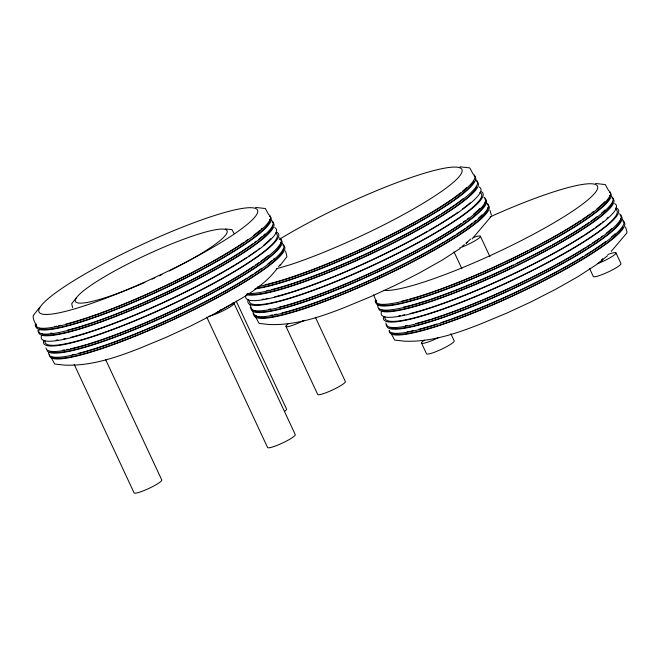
<?xml version="1.0" encoding="UTF-8"?>
<svg xmlns="http://www.w3.org/2000/svg" width="660" height="660" viewBox="0 0 660 660"><rect width="100%" height="100%" fill="white"/><g stroke="black" fill="none" stroke-linecap="round" stroke-linejoin="round"><path stroke-width="0.99" d="M467.082 242.08C467.503 242.814 465.993 243.127 465.943 243.317M466.257 242.938C467.948 241.972 465.779 243.185 466.694 242.682M467.065 242.467L466.323 243.078L466.95 242.484M280.063 264.8L278.487 266.863M39.748 307.296L33.239 315.538C32.48 319.564 35.838 323.582 37.034 327.228M76.271 297.841L71.668 303.781L72.65 307.675M280.286 265.262L286.96 256.616L285.541 250.915M470.596 239.027L466.843 242.599M491.197 216.406L472.09 238.953M277.035 268.678C261.673 289.047 237.872 300.267 216.364 312.865M611.177 251.427L626.761 233.079L626.951 231.742L625.507 226.966M602.72 259.034L602.184 259.429M462.132 246.353L464.368 244.579M607.654 255.626L595.724 265.13L578.218 276.49L556.339 288.915L531.003 301.892L506.41 313.269L480.175 324.151C455.944 333.655 430.733 342.292 404.398 341.162L394.697 340.106L391.322 333.985M460.16 248.465L442.662 259.817L418.902 273.232L395.447 285.219L370.846 296.596L344.619 307.477C320.389 316.981 295.177 325.619 268.843 324.489L259.132 323.433L255.766 317.311M233.417 303.138L211.382 315.43M210.606 315.826L191.029 325.834L166.435 337.21L140.2 348.092C115.97 357.604 90.766 366.234 64.424 365.112L54.722 364.048L51.356 357.935M220.778 309.845L220.102 310.159M601.648 259.974L602.844 259.182L602.382 259.165M602.357 260.774L601.796 261.038M302.948 320.884L304.507 320.38M276.466 268.777L290.177 264.759A120.532 17.605 -25 0 0 437.58 194.123A120.532 17.605 -25 0 0 428.06 172.153A120.532 17.605 -25 0 0 279.213 239.448M460.012 166.831L469.722 167.887L473.088 174.009A129.542 18.925 -25 0 1 399.869 230.373A129.542 18.925 -25 0 1 257.747 286.63M595.576 183.496L605.278 184.561L608.644 190.682A129.542 18.925 -25 0 1 504.496 262.408A129.542 18.925 -25 0 1 375.169 300.853M255.601 207.446L265.303 208.511L268.678 214.624A129.542 18.925 -25 0 1 164.53 286.349A129.542 18.925 -25 0 1 35.203 324.802M225.274 228.913L231.957 229.639L234.11 233.541M615.962 252.904L620.944 263.596A15.262 2.228 -25 0 1 607.976 272.085A15.262 2.228 -25 0 1 593.274 276.474L589.537 268.455M480.406 236.239L489.959 256.732M454.031 251.905L461.852 268.678M450.862 333.754L454.187 340.882A15.262 2.228 -25 0 1 441.227 349.379A15.262 2.228 -25 0 1 426.517 353.76L421.534 343.076M377.008 303.278L373.593 294.83M315.381 317.254L345.361 381.529A15.262 2.228 -25 0 1 332.392 390.027A15.262 2.228 -25 0 1 317.683 394.408L285.97 326.403M249.719 304.351L252.268 309.804M236.164 300.993L286.564 409.06A15.262 2.228 -25 0 1 284.542 411.411M234.003 303.27L295.259 434.635A15.262 2.228 -25 0 1 282.29 443.124A15.262 2.228 -25 0 1 267.58 447.513L206.761 317.08M105.724 359.807L161.766 479.985A15.262 2.228 -25 0 1 148.797 488.483A15.262 2.228 -25 0 1 134.087 492.871L74.143 364.303M489.951 210.301L491.395 215.069M607.86 254.504A15.262 2.228 -25 0 1 614.971 254.438A15.262 2.228 -25 0 1 597.424 263.786M438.817 337.441A15.262 2.228 -25 0 1 423.803 343.241A15.262 2.228 -25 0 1 424.355 340.147M622.966 221.389A129.542 18.925 -25 0 1 515.74 294.558A129.542 18.925 -25 0 1 389.524 330.454M622.174 219.681A129.542 18.925 -25 0 1 521.103 289.946A129.542 18.925 -25 0 1 388.987 330.817M620.26 215.589A129.542 18.925 -25 0 1 513.034 288.758A129.542 18.925 -25 0 1 386.818 324.654M620.631 218.674A127.941 18.686 -25 0 1 515.971 287.125A127.941 18.686 -25 0 1 390.06 327.484M619.468 213.881A129.542 18.925 -25 0 1 512.242 287.05A129.542 18.925 -25 0 1 386.026 322.946M615.681 207.925A129.542 18.925 -25 0 1 509.693 281.589A129.542 18.925 -25 0 1 383.831 316.247M615.483 209.121A127.941 18.686 -25 0 1 509.586 281.383A127.941 18.686 -25 0 1 384.937 316.833M614.691 203.643A129.542 18.925 -25 0 1 504.413 278.239A129.542 18.925 -25 0 1 381.604 311.471M612.15 198.19A129.542 18.925 -25 0 1 508.002 269.915A129.542 18.925 -25 0 1 378.675 308.36M612.521 201.275A127.941 18.686 -25 0 1 507.853 269.717A127.941 18.686 -25 0 1 381.942 310.084M611.35 196.482A129.542 18.925 -25 0 1 501.072 271.07A129.542 18.925 -25 0 1 378.262 304.301M609.444 192.382A129.542 18.925 -25 0 1 499.158 266.978A129.542 18.925 -25 0 1 376.357 300.209M609.815 195.475A127.941 18.686 -25 0 1 505.147 263.917A127.941 18.686 -25 0 1 379.236 304.285M490.042 216.917A120.532 17.605 -25 0 1 597.308 185.889A120.532 17.605 -25 0 1 508.984 246.733A120.532 17.605 -25 0 1 383.443 290.351M622.957 226.801A127.941 18.686 -25 0 1 512.614 295.754A127.941 18.686 -25 0 1 392.758 333.284M604.692 201.737A127.941 18.686 -25 0 1 596.863 208.89M593.662 211.406A127.941 18.686 -25 0 1 591.938 212.701M590.131 214.03A127.941 18.686 -25 0 1 582.128 219.582M580.478 220.671A127.941 18.686 -25 0 1 529.972 249.604M528.157 250.528A127.941 18.686 -25 0 1 483.095 271.903M482.155 272.308A127.941 18.686 -25 0 1 409.357 299.211M407.542 299.698A127.941 18.686 -25 0 1 404.902 300.374M404.052 300.58A127.941 18.686 -25 0 1 401.8 301.117M615.12 233.822A127.941 18.686 -25 0 1 611.135 237.278M605.459 241.709A127.941 18.686 -25 0 1 585.139 255.313M583.259 256.468A127.941 18.686 -25 0 1 527.851 286.432M526.928 286.885A127.941 18.686 -25 0 1 467.866 312.873M466.975 313.219A127.941 18.686 -25 0 1 440.905 322.707M436.821 324.052A127.941 18.686 -25 0 1 418.432 329.373M413.152 330.611A127.941 18.686 -25 0 1 411.048 331.048M409.035 331.435A127.941 18.686 -25 0 1 407.113 331.765M611.812 228.575A127.941 18.686 -25 0 1 606.128 233.335M602.753 235.909A127.941 18.686 -25 0 1 600.946 237.229M599.074 238.573A127.941 18.686 -25 0 1 592.127 243.325M590.452 244.423A127.941 18.686 -25 0 1 586.979 246.667M585.189 247.797A127.941 18.686 -25 0 1 579.612 251.245M578.655 251.823A127.941 18.686 -25 0 1 465.16 307.073M464.269 307.42A127.941 18.686 -25 0 1 438.199 316.907M437.308 317.204A127.941 18.686 -25 0 1 432.019 318.92M429.949 319.564A127.941 18.686 -25 0 1 415.726 323.573M407.327 325.446A127.941 18.686 -25 0 1 405.355 325.809M608.215 217.247A127.941 18.686 -25 0 1 607.035 218.336M603.661 221.24A127.941 18.686 -25 0 1 602.143 222.47M600.542 223.732A127.941 18.686 -25 0 1 595.246 227.667M593.579 228.847A127.941 18.686 -25 0 1 584.826 234.745M583.093 235.867A127.941 18.686 -25 0 1 573.878 241.585M573.086 242.063A127.941 18.686 -25 0 1 548.353 256.088M547.495 256.542A127.941 18.686 -25 0 1 410.099 313.549M404.613 314.795A127.941 18.686 -25 0 1 402.55 315.208M400.587 315.571A127.941 18.686 -25 0 1 398.714 315.876M604.873 210.078A127.941 18.686 -25 0 1 601.738 212.883M597.201 216.562A127.941 18.686 -25 0 1 590.964 221.174M588.753 222.717A127.941 18.686 -25 0 1 552.445 244.868M550.597 245.883A127.941 18.686 -25 0 1 516.104 263.678M513.397 264.99A127.941 18.686 -25 0 1 429.198 299.805M428.126 300.16A127.941 18.686 -25 0 1 406.758 306.38M405.628 306.652A127.941 18.686 -25 0 1 403.409 307.172M487.41 204.715A129.542 18.925 -25 0 1 380.185 277.885A129.542 18.925 -25 0 1 253.968 313.78M487.781 207.809A127.941 18.686 -25 0 1 377.058 279.081A127.941 18.686 -25 0 1 255.684 315.175M486.61 203.008A129.542 18.925 -25 0 1 376.332 277.604A129.542 18.925 -25 0 1 253.523 310.835M484.704 198.916A129.542 18.925 -25 0 1 380.556 270.641A129.542 18.925 -25 0 1 251.229 309.086M485.075 202.01A127.941 18.686 -25 0 1 380.407 270.451A127.941 18.686 -25 0 1 254.496 310.81M483.904 197.208A129.542 18.925 -25 0 1 379.756 268.933A129.542 18.925 -25 0 1 250.437 307.387M481.363 191.746A129.542 18.925 -25 0 1 371.077 266.343A129.542 18.925 -25 0 1 248.275 299.574M479.927 192.448A127.941 18.686 -25 0 1 377.066 263.282A127.941 18.686 -25 0 1 249.348 301.257M479.135 186.97A129.542 18.925 -25 0 1 371.91 260.147A129.542 18.925 -25 0 1 245.693 296.043M476.586 181.517A129.542 18.925 -25 0 1 384.607 247.385A129.542 18.925 -25 0 1 246.188 294.608M475.794 179.809A129.542 18.925 -25 0 1 388.336 243.441A129.542 18.925 -25 0 1 247.863 293.362M473.88 175.717A129.542 18.925 -25 0 1 397.254 233.854A129.542 18.925 -25 0 1 254.851 288.907M481.874 214.896A127.941 18.686 -25 0 1 478.327 218.262M475.579 220.605A127.941 18.686 -25 0 1 474.061 221.834M472.461 223.096A127.941 18.686 -25 0 1 466.224 227.7M464.764 228.723A127.941 18.686 -25 0 1 456.745 234.11M455.012 235.232A127.941 18.686 -25 0 1 445.805 240.95M444.205 241.915A127.941 18.686 -25 0 1 420.272 255.445M419.413 255.907A127.941 18.686 -25 0 1 304.458 306.331M303.385 306.685A127.941 18.686 -25 0 1 282.018 312.914M276.532 314.16A127.941 18.686 -25 0 1 274.469 314.572M272.506 314.935A127.941 18.686 -25 0 1 270.633 315.241M479.952 208.271A127.941 18.686 -25 0 1 473.599 214.203M468.922 217.932A127.941 18.686 -25 0 1 467.197 219.236M465.391 220.555A127.941 18.686 -25 0 1 463.518 221.9M461.315 223.443A127.941 18.686 -25 0 1 279.312 307.114M270.773 308.962A127.941 18.686 -25 0 1 268.851 309.292M476.578 186.929A127.941 18.686 -25 0 1 367.909 255.107A127.941 18.686 -25 0 1 247.022 293.708M473.872 181.129A127.941 18.686 -25 0 1 382.132 241.205A127.941 18.686 -25 0 1 256.129 288.197M470.201 202.801A127.941 18.686 -25 0 1 462.421 208.997M458.023 212.173A127.941 18.686 -25 0 1 455.779 213.733M454.22 214.797A127.941 18.686 -25 0 1 438.322 224.911M437.531 225.39A127.941 18.686 -25 0 1 429.173 230.307M427.424 231.313A127.941 18.686 -25 0 1 413.729 238.912M412.789 239.415A127.941 18.686 -25 0 1 383.889 254.174M382.99 254.611A127.941 18.686 -25 0 1 323.936 280.516M322.93 280.904A127.941 18.686 -25 0 1 274.543 296.876M268.01 298.337A127.941 18.686 -25 0 1 265.997 298.724M264.082 299.054A127.941 18.686 -25 0 1 262.259 299.335M463.246 198.635A127.941 18.686 -25 0 1 455.4 204.501M454.682 205.012A127.941 18.686 -25 0 1 441.515 213.724M439.684 214.871A127.941 18.686 -25 0 1 434.981 217.75M434.189 218.229A127.941 18.686 -25 0 1 351.153 260.626M350.237 261.03A127.941 18.686 -25 0 1 320.595 273.347M319.588 273.743A127.941 18.686 -25 0 1 293.642 283.132M292.57 283.486A127.941 18.686 -25 0 1 271.202 289.707M268.95 290.243A127.941 18.686 -25 0 1 266.772 290.738M466.612 187.605A127.941 18.686 -25 0 1 462.776 191.004M460.54 192.835A127.941 18.686 -25 0 1 452.694 198.701M451.242 199.724A127.941 18.686 -25 0 1 348.447 254.826M347.539 255.23A127.941 18.686 -25 0 1 290.936 277.332M289.864 277.687A127.941 18.686 -25 0 1 268.496 283.907M267.366 284.188A127.941 18.686 -25 0 1 265.147 284.699M304.103 320.347A15.262 2.228 -25 0 1 288.923 326.428A15.262 2.228 -25 0 1 287.991 324.052M473.319 237.468A15.262 2.228 -25 0 1 478.673 238.367A15.262 2.228 -25 0 1 459.814 247.888M144.903 282.389A83.605 12.21 -25 0 1 84.596 289.946A83.605 12.21 -25 0 1 211.456 230.563A83.605 12.21 -25 0 1 169.315 270.963M162.046 274.51A83.605 12.21 -25 0 1 159.357 275.789M154.836 277.909A83.605 12.21 -25 0 1 152.105 279.163M282.991 245.33A129.542 18.925 -25 0 1 175.766 318.508A129.542 18.925 -25 0 1 49.558 354.395M283.371 248.424A127.941 18.686 -25 0 1 178.703 316.866A127.941 18.686 -25 0 1 52.792 357.233M282.2 243.631A129.542 18.925 -25 0 1 174.974 316.8A129.542 18.925 -25 0 1 48.758 352.696M280.286 239.53A129.542 18.925 -25 0 1 179.223 309.796A129.542 18.925 -25 0 1 47.108 350.674M280.665 242.624A127.941 18.686 -25 0 1 175.997 311.066A127.941 18.686 -25 0 1 50.086 351.433M279.493 237.831A129.542 18.925 -25 0 1 175.345 309.557A129.542 18.925 -25 0 1 46.018 348.001M276.944 232.37A129.542 18.925 -25 0 1 166.667 306.958A129.542 18.925 -25 0 1 43.865 340.189M275.509 233.062A127.941 18.686 -25 0 1 169.62 305.332A127.941 18.686 -25 0 1 44.971 340.783M274.717 227.593A129.542 18.925 -25 0 1 164.439 302.181A129.542 18.925 -25 0 1 41.638 335.412M272.176 222.131A129.542 18.925 -25 0 1 161.89 296.728A129.542 18.925 -25 0 1 39.089 329.959M272.547 225.225A127.941 18.686 -25 0 1 167.887 293.667A127.941 18.686 -25 0 1 41.968 334.034M271.375 220.423A129.542 18.925 -25 0 1 167.236 292.149A129.542 18.925 -25 0 1 37.909 330.602M269.47 216.332A129.542 18.925 -25 0 1 159.184 290.928A129.542 18.925 -25 0 1 36.383 324.151M269.841 219.425A127.941 18.686 -25 0 1 165.181 287.867A127.941 18.686 -25 0 1 39.27 328.234M270.765 238.648A127.941 18.686 -25 0 1 263.686 245.19M259.735 248.317A127.941 18.686 -25 0 1 258.01 249.62M256.204 250.94A127.941 18.686 -25 0 1 248.201 256.492M246.551 257.582A127.941 18.686 -25 0 1 149.168 308.814M148.236 309.226A127.941 18.686 -25 0 1 70.983 337.285M65.703 338.514A127.941 18.686 -25 0 1 63.599 338.959M57.841 339.958A127.941 18.686 -25 0 1 56.125 340.18M274.543 258.316A127.941 18.686 -25 0 1 273.265 259.454M271.887 260.626A127.941 18.686 -25 0 1 268.051 263.711M261.805 268.323A127.941 18.686 -25 0 1 254.859 273.075M253.184 274.172A127.941 18.686 -25 0 1 248.82 276.977M247.013 278.116A127.941 18.686 -25 0 1 242.344 280.987M241.387 281.564A127.941 18.686 -25 0 1 156.651 324.852M155.71 325.256A127.941 18.686 -25 0 1 100.93 346.657M100.048 346.954A127.941 18.686 -25 0 1 78.457 353.323M74.258 354.313A127.941 18.686 -25 0 1 72.113 354.783M268.463 255.428A127.941 18.686 -25 0 1 260.98 261.178M259.099 262.523A127.941 18.686 -25 0 1 255.362 265.114M253.786 266.186A127.941 18.686 -25 0 1 239.638 275.187M238.681 275.764A127.941 18.686 -25 0 1 184.247 305.027M183.348 305.464A127.941 18.686 -25 0 1 87.945 344.132M85.948 344.726A127.941 18.686 -25 0 1 70.471 348.752M68.376 349.189A127.941 18.686 -25 0 1 66.363 349.577M64.441 349.915A127.941 18.686 -25 0 1 62.617 350.196M264.908 234.028A127.941 18.686 -25 0 1 263.728 235.117M262.441 236.255A127.941 18.686 -25 0 1 258.827 239.25M256.393 241.148A127.941 18.686 -25 0 1 254.669 242.451M252.862 243.779A127.941 18.686 -25 0 1 145.827 301.645M144.895 302.057A127.941 18.686 -25 0 1 67.642 330.115M51.958 333.11A127.941 18.686 -25 0 1 50.399 333.25M262.201 228.228A127.941 18.686 -25 0 1 261.022 229.317M259.743 230.447A127.941 18.686 -25 0 1 253.688 235.348M248.284 239.316A127.941 18.686 -25 0 1 245.322 241.387M243.763 242.451A127.941 18.686 -25 0 1 203.272 266.558M202.331 267.069A127.941 18.686 -25 0 1 173.431 281.828M172.532 282.265A127.941 18.686 -25 0 1 113.479 308.171M112.472 308.558A127.941 18.686 -25 0 1 87.409 317.658M86.518 317.947A127.941 18.686 -25 0 1 65.802 324.101M60.736 325.314A127.941 18.686 -25 0 1 58.591 325.776M56.537 326.188A127.941 18.686 -25 0 1 54.566 326.551M232.708 302.965A15.262 2.228 -25 0 1 227.221 308.616A15.262 2.228 -25 0 1 208.948 316.247M85.767 305.374A120.532 17.605 -25 0 0 257.367 213.13A120.532 17.605 -25 0 0 101.648 264.709A120.532 17.605 -25 0 0 85.767 305.374"/></g></svg>
